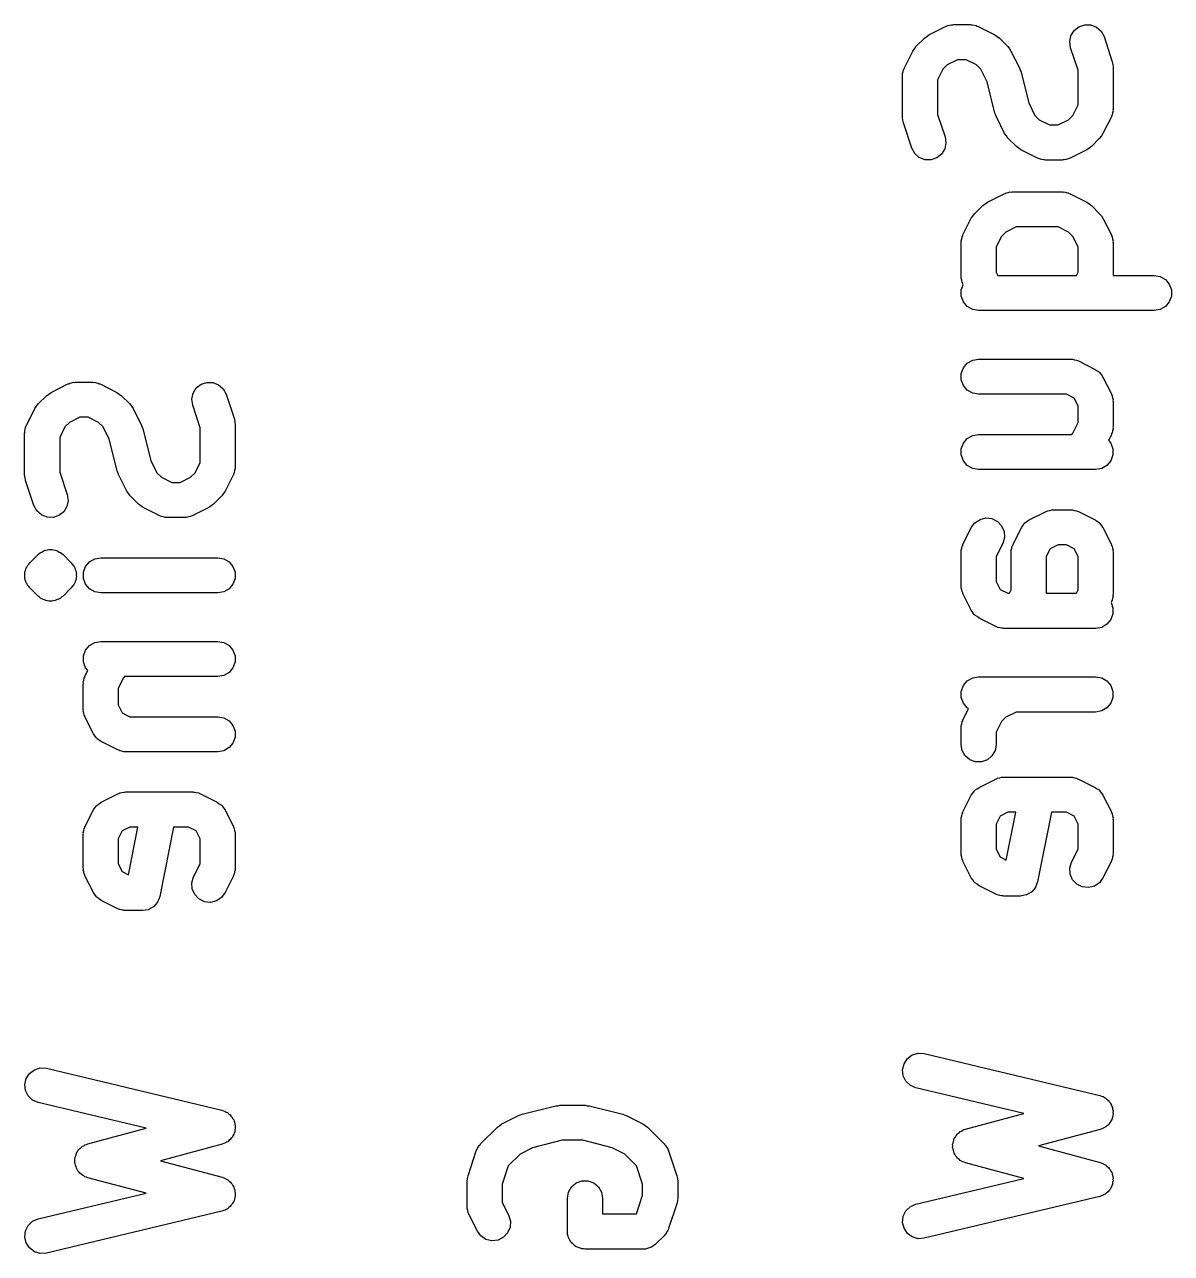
# Model space of a CAD drawing. Extents: x 91.3 to 189.8, y -113.5 to -60.4.
# Drawn here: x 146.34 to 152.87, y -105.44 to -98.44 of the extents above; entities that cross this region are included whole.
import ezdxf

# ---------------------------------------------------------------- set-up
doc = ezdxf.new("R2010")
doc.units = 0
doc.header["$MEASUREMENT"] = 0
doc.layers.add('BLACK', color=7, linetype='CONTINUOUS')

msp = doc.modelspace()

# ---------------------------------------------------------------- linework, layer by layer
at = {"layer": 'Black'}
for p, q in [((151.493, -98.4958), (151.588, -98.4482)), ((151.588, -98.4482), (151.594, -98.4465)), ((151.594, -98.4465), (151.599, -98.4436)), ((151.599, -98.4436), (151.61, -98.4416)), ((151.61, -98.4416), (151.621, -98.4383)), ((151.621, -98.4383), (151.627, -98.4386)), ((151.627, -98.4386), (151.633, -98.4376)), ((151.633, -98.4376), (151.728, -98.4376)), ((151.728, -98.4376), (151.734, -98.4386)), ((151.734, -98.4386), (151.74, -98.4383)), ((151.74, -98.4383), (151.751, -98.4416)), ((151.751, -98.4416), (151.762, -98.4436)), ((151.762, -98.4436), (151.767, -98.4465)), ((151.767, -98.4465), (151.773, -98.4482)), ((151.773, -98.4482), (151.868, -98.4958)), ((152.32, -98.4713), (152.347, -98.4497)), ((152.347, -98.4497), (152.38, -98.4387)), ((152.38, -98.4387), (152.415, -98.4396)), ((152.415, -98.4396), (152.447, -98.4524)), ((152.447, -98.4524), (152.473, -98.4755)), ((151.419, -98.5621), (151.467, -98.5145)), ((151.467, -98.5145), (151.48, -98.5053)), ((151.48, -98.5053), (151.493, -98.4958)), ((151.868, -98.4958), (151.881, -98.5053)), ((151.881, -98.5053), (151.894, -98.5145)), ((151.894, -98.5145), (151.942, -98.5621)), ((152.295, -98.5349), (152.302, -98.5009)), ((152.302, -98.5009), (152.32, -98.4713)), ((152.473, -98.4755), (152.49, -98.506)), ((152.49, -98.506), (152.537, -98.6489)), ((151.353, -98.6834), (151.401, -98.5881)), ((151.401, -98.5881), (151.41, -98.5753)), ((151.41, -98.5753), (151.419, -98.5621)), ((151.942, -98.5621), (151.951, -98.5753)), ((151.951, -98.5753), (151.96, -98.5881)), ((151.96, -98.5881), (152.008, -98.6834)), ((152.3, -98.5692), (152.295, -98.5349)), ((152.342, -98.6967), (152.3, -98.5692)), ((151.656, -98.6376), (151.597, -98.6674)), ((151.704, -98.6376), (151.656, -98.6376)), ((151.764, -98.6674), (151.704, -98.6376)), ((152.537, -98.6489), (152.54, -98.6647)), ((151.342, -98.7281), (151.343, -98.7224)), ((151.342, -98.9662), (151.342, -98.7281)), ((151.343, -98.7167), (151.346, -98.7054)), ((151.343, -98.7224), (151.343, -98.7167)), ((151.346, -98.7054), (151.348, -98.6939)), ((151.348, -98.6939), (151.351, -98.6889)), ((151.351, -98.6889), (151.353, -98.6834)), ((151.572, -98.6921), (151.542, -98.7517)), ((151.597, -98.6674), (151.572, -98.6921)), ((151.789, -98.6921), (151.764, -98.6674)), ((151.824, -98.763), (151.789, -98.6921)), ((152.008, -98.6834), (152.011, -98.6939)), ((152.011, -98.6939), (152.016, -98.7038)), ((152.016, -98.7038), (152.061, -98.8837)), ((152.342, -98.895), (152.342, -98.6967)), ((152.54, -98.6647), (152.542, -98.6805)), ((152.542, -98.6805), (152.542, -98.9186)), ((151.542, -98.7517), (151.542, -98.95)), ((151.869, -98.9428), (151.824, -98.763)), ((151.874, -98.9528), (151.869, -98.9428)), ((152.061, -98.8837), (152.096, -98.9546)), ((152.313, -98.9546), (152.342, -98.895)), ((152.538, -98.9412), (152.536, -98.9528)), ((152.542, -98.93), (152.538, -98.9412)), ((152.542, -98.9186), (152.541, -98.9243)), ((152.541, -98.9243), (152.542, -98.93)), ((151.345, -98.982), (151.342, -98.9662)), ((151.348, -98.9978), (151.345, -98.982)), ((151.395, -99.1407), (151.348, -98.9978)), ((151.542, -98.95), (151.585, -99.0774)), ((151.877, -98.9633), (151.874, -98.9528)), ((151.924, -99.0585), (151.877, -98.9633)), ((152.096, -98.9546), (152.121, -98.9792)), ((152.121, -98.9792), (152.18, -99.009)), ((152.18, -99.009), (152.228, -99.009)), ((152.228, -99.009), (152.288, -98.9792)), ((152.288, -98.9792), (152.313, -98.9546)), ((152.532, -98.9633), (152.484, -99.0585)), ((152.533, -98.9578), (152.532, -98.9633)), ((152.536, -98.9528), (152.533, -98.9578)), ((151.585, -99.0774), (151.59, -99.1118)), ((151.934, -99.0714), (151.924, -99.0585)), ((151.943, -99.0845), (151.934, -99.0714)), ((152.475, -99.0714), (152.465, -99.0845)), ((152.484, -99.0585), (152.475, -99.0714)), ((151.412, -99.1712), (151.395, -99.1407)), ((151.583, -99.1458), (151.565, -99.1754)), ((151.59, -99.1118), (151.583, -99.1458)), ((151.991, -99.1321), (151.943, -99.0845)), ((152.004, -99.1413), (151.991, -99.1321)), ((152.017, -99.1509), (152.004, -99.1413)), ((152.112, -99.1985), (152.017, -99.1509)), ((152.392, -99.1509), (152.297, -99.1985)), ((152.405, -99.1413), (152.392, -99.1509)), ((152.418, -99.1321), (152.405, -99.1413)), ((152.465, -99.0845), (152.418, -99.1321)), ((151.438, -99.1943), (151.412, -99.1712)), ((151.47, -99.207), (151.438, -99.1943)), ((151.505, -99.208), (151.47, -99.207)), ((151.538, -99.197), (151.505, -99.208)), ((151.565, -99.1754), (151.538, -99.197)), ((152.117, -99.2001), (152.112, -99.1985)), ((152.122, -99.203), (152.117, -99.2001)), ((152.134, -99.205), (152.122, -99.203)), ((152.145, -99.2084), (152.134, -99.205)), ((152.151, -99.208), (152.145, -99.2084)), ((152.157, -99.209), (152.151, -99.208)), ((152.252, -99.209), (152.157, -99.209)), ((152.258, -99.208), (152.252, -99.209)), ((152.263, -99.2084), (152.258, -99.208)), ((152.275, -99.2051), (152.263, -99.2084)), ((152.286, -99.203), (152.275, -99.2051)), ((152.291, -99.2001), (152.286, -99.203)), ((152.297, -99.1985), (152.291, -99.2001)), ((151.826, -99.4482), (151.921, -99.4006)), ((151.921, -99.4006), (151.927, -99.3989)), ((151.927, -99.3989), (151.932, -99.396)), ((151.932, -99.396), (151.944, -99.394)), ((151.944, -99.394), (151.955, -99.3907)), ((151.955, -99.3907), (151.961, -99.391)), ((151.961, -99.391), (151.966, -99.39)), ((151.966, -99.39), (152.252, -99.39)), ((152.252, -99.39), (152.258, -99.391)), ((152.258, -99.391), (152.263, -99.3907)), ((152.263, -99.3907), (152.275, -99.394)), ((152.275, -99.394), (152.286, -99.396)), ((152.286, -99.396), (152.291, -99.3989)), ((152.291, -99.3989), (152.297, -99.4006)), ((152.297, -99.4006), (152.392, -99.4482)), ((151.753, -99.5145), (151.8, -99.4669)), ((151.8, -99.4669), (151.813, -99.4577)), ((151.813, -99.4577), (151.826, -99.4482)), ((152.392, -99.4482), (152.405, -99.4577)), ((152.405, -99.4577), (152.418, -99.4669)), ((152.418, -99.4669), (152.465, -99.5145)), ((151.686, -99.6358), (151.734, -99.5405)), ((151.734, -99.5405), (151.743, -99.5277)), ((151.743, -99.5277), (151.753, -99.5145)), ((152.465, -99.5145), (152.475, -99.5276)), ((152.475, -99.5276), (152.484, -99.5405)), ((152.484, -99.5405), (152.532, -99.6358)), ((151.682, -99.6463), (151.685, -99.6413)), ((151.685, -99.6413), (151.686, -99.6358)), ((151.93, -99.6198), (151.906, -99.6445)), ((151.99, -99.59), (151.93, -99.6198)), ((152.228, -99.59), (151.99, -99.59)), ((152.288, -99.6198), (152.228, -99.59)), ((152.313, -99.6445), (152.288, -99.6198)), ((152.532, -99.6358), (152.533, -99.6413)), ((152.533, -99.6413), (152.536, -99.6463)), ((151.676, -99.669), (151.68, -99.6578)), ((151.677, -99.6748), (151.676, -99.669)), ((151.676, -99.6805), (151.677, -99.6748)), ((151.676, -99.871), (151.676, -99.6805)), ((151.68, -99.6578), (151.682, -99.6463)), ((151.906, -99.6445), (151.876, -99.7041)), ((151.876, -99.7041), (151.876, -99.8473)), ((152.342, -99.7041), (152.313, -99.6445)), ((152.342, -99.8473), (152.342, -99.7041)), ((152.536, -99.6463), (152.538, -99.6578)), ((152.538, -99.6578), (152.542, -99.669)), ((152.542, -99.669), (152.541, -99.6748)), ((152.541, -99.6748), (152.542, -99.6805)), ((152.542, -99.6805), (152.542, -99.8662)), ((151.876, -99.8473), (151.885, -99.8662)), ((152.333, -99.8662), (152.342, -99.8473)), ((151.677, -99.8766), (151.676, -99.871)), ((151.676, -99.8824), (151.677, -99.8766)), ((151.68, -99.8936), (151.676, -99.8824)), ((151.677, -99.9488), (151.688, -99.9192)), ((151.682, -99.9052), (151.68, -99.8936)), ((151.685, -99.9101), (151.682, -99.9052)), ((151.686, -99.9157), (151.685, -99.9101)), ((151.688, -99.9192), (151.686, -99.9157)), ((151.885, -99.8662), (152.333, -99.8662)), ((152.542, -99.8662), (152.776, -99.8662)), ((152.776, -99.8662), (152.81, -99.8722)), ((152.81, -99.8722), (152.84, -99.8896)), ((152.84, -99.8896), (152.862, -99.9162)), ((152.862, -99.9162), (152.874, -99.9488)), ((151.677, -99.9836), (151.677, -99.9488)), ((151.689, -100.016), (151.677, -99.9836)), ((152.874, -99.9836), (152.862, -100.016)), ((152.874, -99.9488), (152.874, -99.9836)), ((151.711, -100.043), (151.689, -100.016)), ((151.742, -100.06), (151.711, -100.043)), ((151.776, -100.066), (151.742, -100.06)), ((152.81, -100.06), (152.776, -100.066)), ((152.84, -100.043), (152.81, -100.06)), ((152.862, -100.016), (152.84, -100.043)), ((152.776, -100.066), (151.776, -100.066)), ((151.742, -100.348), (151.776, -100.342)), ((151.776, -100.342), (152.3, -100.342)), ((152.3, -100.342), (152.305, -100.343)), ((151.677, -100.425), (151.689, -100.392)), ((151.689, -100.392), (151.711, -100.366)), ((151.711, -100.366), (151.742, -100.348)), ((152.305, -100.343), (152.311, -100.343)), ((152.311, -100.343), (152.322, -100.346)), ((152.322, -100.346), (152.334, -100.348)), ((152.334, -100.348), (152.339, -100.351)), ((152.339, -100.351), (152.344, -100.353)), ((152.344, -100.353), (152.439, -100.401)), ((152.439, -100.401), (152.451, -100.409)), ((152.451, -100.409), (152.464, -100.417)), ((146.594, -100.483), (146.599, -100.48)), ((146.599, -100.48), (146.61, -100.478)), ((146.61, -100.478), (146.621, -100.474)), ((146.621, -100.474), (146.627, -100.475)), ((146.627, -100.475), (146.633, -100.474)), ((146.633, -100.474), (146.728, -100.474)), ((146.728, -100.474), (146.734, -100.475)), ((146.734, -100.475), (146.74, -100.474)), ((146.74, -100.474), (146.751, -100.478)), ((146.751, -100.478), (146.762, -100.48)), ((146.762, -100.48), (146.767, -100.483)), ((147.347, -100.486), (147.38, -100.475)), ((147.38, -100.475), (147.415, -100.476)), ((147.415, -100.476), (147.447, -100.489)), ((151.677, -100.46), (151.677, -100.425)), ((151.689, -100.492), (151.677, -100.46)), ((152.464, -100.417), (152.465, -100.42)), ((152.465, -100.42), (152.467, -100.421)), ((152.467, -100.421), (152.475, -100.433)), ((152.475, -100.433), (152.484, -100.445)), ((152.484, -100.445), (152.532, -100.541)), ((146.419, -100.598), (146.467, -100.551)), ((146.467, -100.551), (146.48, -100.542)), ((146.48, -100.542), (146.493, -100.532)), ((146.493, -100.532), (146.588, -100.484)), ((146.588, -100.484), (146.594, -100.483)), ((146.767, -100.483), (146.773, -100.484)), ((146.773, -100.484), (146.868, -100.532)), ((146.868, -100.532), (146.881, -100.542)), ((146.881, -100.542), (146.894, -100.551)), ((146.894, -100.551), (146.942, -100.598)), ((147.295, -100.571), (147.302, -100.537)), ((147.302, -100.537), (147.32, -100.507)), ((147.32, -100.507), (147.347, -100.486)), ((147.447, -100.489), (147.473, -100.512)), ((147.473, -100.512), (147.49, -100.542)), ((147.49, -100.542), (147.537, -100.685)), ((151.711, -100.519), (151.689, -100.492)), ((151.742, -100.536), (151.711, -100.519)), ((151.776, -100.542), (151.742, -100.536)), ((152.276, -100.542), (151.776, -100.542)), ((152.32, -100.565), (152.276, -100.542)), ((152.532, -100.541), (152.533, -100.546)), ((152.533, -100.546), (152.536, -100.551)), ((152.536, -100.551), (152.538, -100.563)), ((146.401, -100.624), (146.41, -100.611)), ((146.41, -100.611), (146.419, -100.598)), ((146.942, -100.598), (146.951, -100.611)), ((146.951, -100.611), (146.96, -100.624)), ((147.3, -100.605), (147.295, -100.571)), ((147.342, -100.733), (147.3, -100.605)), ((152.342, -100.609), (152.32, -100.565)), ((152.342, -100.704), (152.342, -100.609)), ((152.538, -100.563), (152.542, -100.574)), ((152.542, -100.574), (152.541, -100.58)), ((152.541, -100.58), (152.542, -100.585)), ((152.542, -100.585), (152.542, -100.728)), ((146.353, -100.72), (146.401, -100.624)), ((146.656, -100.674), (146.597, -100.704)), ((146.704, -100.674), (146.656, -100.674)), ((146.764, -100.704), (146.704, -100.674)), ((146.96, -100.624), (147.008, -100.72)), ((147.537, -100.685), (147.54, -100.701)), ((146.342, -100.764), (146.343, -100.759)), ((146.343, -100.753), (146.346, -100.742)), ((146.343, -100.759), (146.343, -100.753)), ((146.346, -100.742), (146.348, -100.73)), ((146.348, -100.73), (146.351, -100.725)), ((146.351, -100.725), (146.353, -100.72)), ((146.572, -100.728), (146.542, -100.788)), ((146.597, -100.704), (146.572, -100.728)), ((146.789, -100.728), (146.764, -100.704)), ((146.824, -100.799), (146.789, -100.728)), ((147.008, -100.72), (147.011, -100.73)), ((147.011, -100.73), (147.016, -100.74)), ((147.016, -100.74), (147.061, -100.92)), ((147.342, -100.931), (147.342, -100.733)), ((147.54, -100.701), (147.542, -100.717)), ((147.542, -100.717), (147.542, -100.955)), ((152.313, -100.764), (152.342, -100.704)), ((152.536, -100.762), (152.533, -100.767)), ((152.538, -100.751), (152.536, -100.762)), ((152.542, -100.74), (152.538, -100.751)), ((152.542, -100.728), (152.541, -100.734)), ((152.541, -100.734), (152.542, -100.74)), ((146.342, -101.002), (146.342, -100.764)), ((146.542, -100.788), (146.542, -100.986)), ((146.869, -100.979), (146.824, -100.799)), ((151.677, -100.854), (151.689, -100.821)), ((151.689, -100.821), (151.711, -100.794)), ((151.711, -100.794), (151.742, -100.777)), ((151.742, -100.777), (151.776, -100.771)), ((151.776, -100.771), (152.306, -100.771)), ((152.306, -100.771), (152.313, -100.764)), ((152.532, -100.773), (152.516, -100.805)), ((152.516, -100.805), (152.529, -100.821)), ((152.529, -100.821), (152.541, -100.854)), ((152.533, -100.767), (152.532, -100.773)), ((151.677, -100.888), (151.677, -100.854)), ((151.689, -100.921), (151.677, -100.888)), ((152.541, -100.888), (152.529, -100.921)), ((152.541, -100.854), (152.541, -100.888)), ((147.061, -100.92), (147.096, -100.991)), ((147.313, -100.991), (147.342, -100.931)), ((147.542, -100.966), (147.538, -100.977)), ((147.542, -100.955), (147.541, -100.96)), ((147.541, -100.96), (147.542, -100.966)), ((151.711, -100.948), (151.689, -100.921)), ((151.742, -100.965), (151.711, -100.948)), ((151.776, -100.971), (151.742, -100.965)), ((152.442, -100.971), (151.776, -100.971)), ((152.477, -100.965), (152.442, -100.971)), ((152.507, -100.948), (152.477, -100.965)), ((152.529, -100.921), (152.507, -100.948)), ((146.345, -101.018), (146.342, -101.002)), ((146.348, -101.034), (146.345, -101.018)), ((146.395, -101.177), (146.348, -101.034)), ((146.542, -100.986), (146.585, -101.114)), ((146.874, -100.989), (146.869, -100.979)), ((146.877, -100.999), (146.874, -100.989)), ((146.924, -101.095), (146.877, -100.999)), ((147.096, -100.991), (147.121, -101.015)), ((147.121, -101.015), (147.18, -101.045)), ((147.228, -101.045), (147.288, -101.015)), ((147.288, -101.015), (147.313, -100.991)), ((147.532, -100.999), (147.484, -101.095)), ((147.533, -100.994), (147.532, -100.999)), ((147.536, -100.989), (147.533, -100.994)), ((147.538, -100.977), (147.536, -100.989)), ((146.934, -101.108), (146.924, -101.095)), ((146.943, -101.121), (146.934, -101.108)), ((147.18, -101.045), (147.228, -101.045)), ((147.475, -101.108), (147.465, -101.121)), ((147.484, -101.095), (147.475, -101.108)), ((146.412, -101.207), (146.395, -101.177)), ((146.583, -101.182), (146.565, -101.212)), ((146.59, -101.148), (146.583, -101.182)), ((146.585, -101.114), (146.59, -101.148)), ((146.991, -101.168), (146.943, -101.121)), ((147.004, -101.178), (146.991, -101.168)), ((147.017, -101.187), (147.004, -101.178)), ((147.405, -101.178), (147.392, -101.187)), ((147.418, -101.168), (147.405, -101.178)), ((147.465, -101.121), (147.418, -101.168)), ((146.438, -101.23), (146.412, -101.207)), ((146.47, -101.243), (146.438, -101.23)), ((146.505, -101.244), (146.47, -101.243)), ((146.538, -101.233), (146.505, -101.244)), ((146.565, -101.212), (146.538, -101.233)), ((147.112, -101.235), (147.017, -101.187)), ((147.117, -101.236), (147.112, -101.235)), ((147.122, -101.239), (147.117, -101.236)), ((147.134, -101.241), (147.122, -101.239)), ((147.145, -101.245), (147.134, -101.241)), ((147.151, -101.244), (147.145, -101.245)), ((147.157, -101.245), (147.151, -101.244)), ((147.252, -101.245), (147.157, -101.245)), ((147.258, -101.244), (147.252, -101.245)), ((147.263, -101.245), (147.258, -101.244)), ((147.275, -101.241), (147.263, -101.245)), ((147.286, -101.239), (147.275, -101.241)), ((147.291, -101.236), (147.286, -101.239)), ((147.297, -101.235), (147.291, -101.236)), ((147.392, -101.187), (147.297, -101.235)), ((151.784, -101.255), (151.817, -101.247)), ((151.817, -101.247), (151.852, -101.251)), ((151.852, -101.251), (151.883, -101.267)), ((152.064, -101.258), (152.16, -101.21)), ((152.16, -101.21), (152.165, -101.208)), ((152.165, -101.208), (152.17, -101.206)), ((152.17, -101.206), (152.182, -101.204)), ((152.182, -101.204), (152.193, -101.2)), ((152.193, -101.2), (152.199, -101.201)), ((152.199, -101.201), (152.204, -101.2)), ((152.204, -101.2), (152.3, -101.2)), ((152.3, -101.2), (152.305, -101.201)), ((152.305, -101.201), (152.311, -101.2)), ((152.311, -101.2), (152.322, -101.204)), ((152.322, -101.204), (152.334, -101.206)), ((152.334, -101.206), (152.339, -101.208)), ((152.339, -101.208), (152.344, -101.21)), ((152.344, -101.21), (152.439, -101.258)), ((151.686, -101.398), (151.734, -101.302)), ((151.734, -101.302), (151.755, -101.275)), ((151.755, -101.275), (151.784, -101.255)), ((151.883, -101.267), (151.907, -101.292)), ((151.907, -101.292), (151.921, -101.324)), ((151.972, -101.398), (152.02, -101.302)), ((152.02, -101.302), (152.028, -101.291)), ((152.028, -101.291), (152.036, -101.278)), ((152.036, -101.278), (152.039, -101.277)), ((152.039, -101.277), (152.04, -101.275)), ((152.04, -101.275), (152.053, -101.266)), ((152.053, -101.266), (152.064, -101.258)), ((152.439, -101.258), (152.451, -101.266)), ((152.451, -101.266), (152.464, -101.275)), ((152.464, -101.275), (152.465, -101.277)), ((152.465, -101.277), (152.467, -101.278)), ((152.467, -101.278), (152.475, -101.291)), ((152.475, -101.291), (152.484, -101.302)), ((152.484, -101.302), (152.532, -101.398)), ((151.913, -101.392), (151.876, -101.466)), ((151.923, -101.359), (151.913, -101.392)), ((151.921, -101.324), (151.923, -101.359)), ((146.372, -101.503), (146.419, -101.455)), ((146.419, -101.455), (146.426, -101.45)), ((146.426, -101.45), (146.433, -101.444)), ((146.433, -101.444), (146.441, -101.441)), ((146.441, -101.441), (146.448, -101.436)), ((146.448, -101.436), (146.456, -101.433)), ((146.456, -101.433), (146.464, -101.43)), ((146.464, -101.43), (146.473, -101.429)), ((146.473, -101.429), (146.481, -101.427)), ((146.481, -101.427), (146.49, -101.427)), ((146.49, -101.427), (146.499, -101.427)), ((146.499, -101.427), (146.507, -101.429)), ((146.507, -101.429), (146.516, -101.43)), ((146.516, -101.43), (146.524, -101.433)), ((146.524, -101.433), (146.532, -101.436)), ((146.532, -101.436), (146.539, -101.441)), ((146.539, -101.441), (146.547, -101.444)), ((146.547, -101.444), (146.554, -101.45)), ((146.554, -101.45), (146.561, -101.455)), ((146.561, -101.455), (146.608, -101.503)), ((151.676, -101.431), (151.68, -101.42)), ((151.677, -101.437), (151.676, -101.431)), ((151.676, -101.442), (151.677, -101.437)), ((151.676, -101.633), (151.676, -101.442)), ((151.68, -101.42), (151.682, -101.408)), ((151.682, -101.408), (151.685, -101.403)), ((151.685, -101.403), (151.686, -101.398)), ((151.961, -101.442), (151.962, -101.437)), ((151.961, -101.657), (151.961, -101.442)), ((151.962, -101.431), (151.965, -101.42)), ((151.962, -101.437), (151.962, -101.431)), ((151.965, -101.42), (151.967, -101.408)), ((151.967, -101.408), (151.97, -101.403)), ((151.97, -101.403), (151.972, -101.398)), ((152.184, -101.422), (152.161, -101.466)), ((152.228, -101.4), (152.184, -101.422)), ((152.276, -101.4), (152.228, -101.4)), ((152.32, -101.422), (152.276, -101.4)), ((152.342, -101.466), (152.32, -101.422)), ((152.532, -101.398), (152.533, -101.403)), ((152.533, -101.403), (152.536, -101.408)), ((152.536, -101.408), (152.538, -101.42)), ((152.538, -101.42), (152.542, -101.431)), ((152.542, -101.431), (152.541, -101.437)), ((152.541, -101.437), (152.542, -101.442)), ((152.542, -101.442), (152.542, -101.68)), ((146.349, -101.54), (146.352, -101.532)), ((146.352, -101.532), (146.354, -101.528)), ((146.354, -101.528), (146.356, -101.524)), ((146.356, -101.524), (146.359, -101.52)), ((146.359, -101.52), (146.36, -101.516)), ((146.36, -101.516), (146.367, -101.51)), ((146.367, -101.51), (146.372, -101.503)), ((146.608, -101.503), (146.613, -101.51)), ((146.613, -101.51), (146.62, -101.516)), ((146.62, -101.516), (146.621, -101.52)), ((146.621, -101.52), (146.624, -101.524)), ((146.624, -101.524), (146.626, -101.528)), ((146.626, -101.528), (146.628, -101.532)), ((146.628, -101.532), (146.631, -101.54)), ((146.677, -101.556), (146.689, -101.524)), ((146.689, -101.524), (146.711, -101.497)), ((146.711, -101.497), (146.742, -101.48)), ((146.742, -101.48), (146.776, -101.474)), ((146.776, -101.474), (147.442, -101.474)), ((147.442, -101.474), (147.477, -101.48)), ((147.477, -101.48), (147.507, -101.497)), ((147.507, -101.497), (147.529, -101.524)), ((147.529, -101.524), (147.541, -101.556)), ((151.876, -101.466), (151.876, -101.609)), ((152.161, -101.466), (152.161, -101.676)), ((152.342, -101.657), (152.342, -101.466)), ((146.343, -101.565), (146.344, -101.561)), ((146.344, -101.574), (146.343, -101.565)), ((146.343, -101.583), (146.344, -101.574)), ((146.344, -101.587), (146.343, -101.583)), ((146.344, -101.556), (146.345, -101.552)), ((146.344, -101.561), (146.344, -101.556)), ((146.344, -101.591), (146.344, -101.587)), ((146.345, -101.595), (146.344, -101.591)), ((146.345, -101.552), (146.346, -101.548)), ((146.346, -101.6), (146.345, -101.595)), ((146.346, -101.548), (146.349, -101.54)), ((146.349, -101.608), (146.346, -101.6)), ((146.631, -101.54), (146.634, -101.548)), ((146.634, -101.6), (146.631, -101.608)), ((146.634, -101.548), (146.635, -101.552)), ((146.635, -101.595), (146.634, -101.6)), ((146.635, -101.552), (146.636, -101.556)), ((146.636, -101.591), (146.635, -101.595)), ((146.636, -101.556), (146.636, -101.561)), ((146.636, -101.561), (146.637, -101.565)), ((146.637, -101.565), (146.636, -101.574)), ((146.636, -101.574), (146.637, -101.583)), ((146.637, -101.583), (146.636, -101.587)), ((146.636, -101.587), (146.636, -101.591)), ((146.677, -101.591), (146.677, -101.556)), ((146.689, -101.624), (146.677, -101.591)), ((147.541, -101.591), (147.529, -101.624)), ((147.541, -101.556), (147.541, -101.591)), ((146.352, -101.616), (146.349, -101.608)), ((146.354, -101.62), (146.352, -101.616)), ((146.356, -101.624), (146.354, -101.62)), ((146.359, -101.627), (146.356, -101.624)), ((146.36, -101.631), (146.359, -101.627)), ((146.367, -101.637), (146.36, -101.631)), ((146.372, -101.645), (146.367, -101.637)), ((146.419, -101.692), (146.372, -101.645)), ((146.608, -101.645), (146.561, -101.692)), ((146.613, -101.637), (146.608, -101.645)), ((146.62, -101.631), (146.613, -101.637)), ((146.621, -101.627), (146.62, -101.631)), ((146.624, -101.624), (146.621, -101.627)), ((146.626, -101.62), (146.624, -101.624)), ((146.628, -101.616), (146.626, -101.62)), ((146.631, -101.608), (146.628, -101.616)), ((146.711, -101.65), (146.689, -101.624)), ((146.742, -101.668), (146.711, -101.65)), ((146.776, -101.674), (146.742, -101.668)), ((147.477, -101.668), (147.442, -101.674)), ((147.507, -101.65), (147.477, -101.668)), ((147.529, -101.624), (147.507, -101.65)), ((151.677, -101.639), (151.676, -101.633)), ((151.676, -101.644), (151.677, -101.639)), ((151.68, -101.656), (151.676, -101.644)), ((151.682, -101.667), (151.68, -101.656)), ((151.685, -101.672), (151.682, -101.667)), ((151.686, -101.678), (151.685, -101.672)), ((151.876, -101.609), (151.898, -101.654)), ((151.898, -101.654), (151.942, -101.676)), ((151.952, -101.676), (151.961, -101.657)), ((152.333, -101.676), (152.342, -101.657)), ((146.426, -101.697), (146.419, -101.692)), ((146.433, -101.703), (146.426, -101.697)), ((146.441, -101.707), (146.433, -101.703)), ((146.448, -101.712), (146.441, -101.707)), ((146.456, -101.714), (146.448, -101.712)), ((146.464, -101.718), (146.456, -101.714)), ((146.473, -101.719), (146.464, -101.718)), ((146.481, -101.721), (146.473, -101.719)), ((146.49, -101.72), (146.481, -101.721)), ((146.499, -101.721), (146.49, -101.72)), ((146.507, -101.719), (146.499, -101.721)), ((146.516, -101.718), (146.507, -101.719)), ((146.524, -101.714), (146.516, -101.718)), ((146.532, -101.712), (146.524, -101.714)), ((146.539, -101.707), (146.532, -101.712)), ((146.547, -101.703), (146.539, -101.707)), ((146.554, -101.697), (146.547, -101.703)), ((146.561, -101.692), (146.554, -101.697)), ((147.442, -101.674), (146.776, -101.674)), ((151.734, -101.773), (151.686, -101.678)), ((151.942, -101.676), (151.952, -101.676)), ((152.161, -101.676), (152.333, -101.676)), ((152.532, -101.725), (152.53, -101.729)), ((152.53, -101.729), (152.541, -101.758)), ((152.533, -101.72), (152.532, -101.725)), ((152.536, -101.715), (152.533, -101.72)), ((152.538, -101.703), (152.536, -101.715)), ((152.542, -101.692), (152.538, -101.703)), ((152.542, -101.68), (152.541, -101.686)), ((152.541, -101.686), (152.542, -101.692)), ((151.743, -101.785), (151.734, -101.773)), ((151.751, -101.797), (151.743, -101.785)), ((151.753, -101.798), (151.751, -101.797)), ((151.755, -101.801), (151.753, -101.798)), ((151.767, -101.809), (151.755, -101.801)), ((151.779, -101.818), (151.767, -101.809)), ((152.541, -101.793), (152.529, -101.826)), ((152.541, -101.758), (152.541, -101.793)), ((151.874, -101.865), (151.779, -101.818)), ((151.879, -101.867), (151.874, -101.865)), ((151.884, -101.87), (151.879, -101.867)), ((151.896, -101.872), (151.884, -101.87)), ((151.907, -101.875), (151.896, -101.872)), ((151.913, -101.875), (151.907, -101.875)), ((151.919, -101.876), (151.913, -101.875)), ((152.442, -101.876), (151.919, -101.876)), ((152.477, -101.87), (152.442, -101.876)), ((152.507, -101.852), (152.477, -101.87)), ((152.529, -101.826), (152.507, -101.852)), ((146.742, -101.956), (146.776, -101.95)), ((146.776, -101.95), (147.442, -101.95)), ((147.442, -101.95), (147.477, -101.956)), ((146.677, -102.033), (146.689, -102)), ((146.689, -102), (146.711, -101.973)), ((146.711, -101.973), (146.742, -101.956)), ((147.477, -101.956), (147.507, -101.973)), ((147.507, -101.973), (147.529, -102)), ((147.529, -102), (147.541, -102.033)), ((146.677, -102.067), (146.677, -102.033)), ((146.689, -102.1), (146.677, -102.067)), ((147.541, -102.067), (147.529, -102.1)), ((147.541, -102.033), (147.541, -102.067)), ((146.68, -102.17), (146.682, -102.159)), ((146.682, -102.159), (146.685, -102.154)), ((146.685, -102.154), (146.686, -102.148)), ((146.686, -102.148), (146.702, -102.116)), ((146.702, -102.116), (146.689, -102.1)), ((146.906, -102.157), (146.876, -102.216)), ((146.912, -102.15), (146.906, -102.157)), ((147.442, -102.15), (146.912, -102.15)), ((147.477, -102.144), (147.442, -102.15)), ((147.507, -102.127), (147.477, -102.144)), ((147.529, -102.1), (147.507, -102.127)), ((151.711, -102.175), (151.742, -102.158)), ((151.742, -102.158), (151.776, -102.152)), ((151.776, -102.152), (152.442, -102.152)), ((152.442, -102.152), (152.477, -102.158)), ((152.477, -102.158), (152.507, -102.175)), ((146.676, -102.181), (146.68, -102.17)), ((146.677, -102.187), (146.676, -102.181)), ((146.676, -102.193), (146.677, -102.187)), ((146.676, -102.336), (146.676, -102.193)), ((146.876, -102.216), (146.876, -102.312)), ((151.677, -102.235), (151.689, -102.202)), ((151.689, -102.202), (151.711, -102.175)), ((152.507, -102.175), (152.529, -102.202)), ((152.529, -102.202), (152.541, -102.235)), ((151.677, -102.269), (151.677, -102.235)), ((151.689, -102.302), (151.677, -102.269)), ((152.541, -102.269), (152.529, -102.302)), ((152.541, -102.235), (152.541, -102.269)), ((146.677, -102.341), (146.676, -102.336)), ((146.676, -102.347), (146.677, -102.341)), ((146.68, -102.358), (146.676, -102.347)), ((146.682, -102.37), (146.68, -102.358)), ((146.685, -102.375), (146.682, -102.37)), ((146.876, -102.312), (146.898, -102.356)), ((146.898, -102.356), (146.942, -102.379)), ((151.686, -102.398), (151.719, -102.333)), ((151.711, -102.329), (151.689, -102.302)), ((151.719, -102.333), (151.711, -102.329)), ((151.99, -102.352), (151.93, -102.382)), ((152.442, -102.352), (151.99, -102.352)), ((152.477, -102.346), (152.442, -102.352)), ((152.507, -102.329), (152.477, -102.346)), ((152.529, -102.302), (152.507, -102.329)), ((146.686, -102.38), (146.685, -102.375)), ((146.734, -102.476), (146.686, -102.38)), ((146.942, -102.379), (147.442, -102.379)), ((147.442, -102.379), (147.477, -102.385)), ((147.477, -102.385), (147.507, -102.402)), ((147.507, -102.402), (147.529, -102.429)), ((147.529, -102.429), (147.541, -102.461)), ((151.676, -102.431), (151.68, -102.42)), ((151.677, -102.437), (151.676, -102.431)), ((151.676, -102.442), (151.677, -102.437)), ((151.68, -102.42), (151.682, -102.408)), ((151.682, -102.408), (151.685, -102.403)), ((151.685, -102.403), (151.686, -102.398)), ((151.906, -102.406), (151.876, -102.466)), ((151.93, -102.382), (151.906, -102.406)), ((146.743, -102.487), (146.734, -102.476)), ((146.751, -102.5), (146.743, -102.487)), ((146.753, -102.501), (146.751, -102.5)), ((146.755, -102.504), (146.753, -102.501)), ((146.767, -102.512), (146.755, -102.504)), ((147.541, -102.496), (147.529, -102.529)), ((147.541, -102.461), (147.541, -102.496)), ((151.676, -102.538), (151.676, -102.442)), ((151.876, -102.466), (151.876, -102.538)), ((146.779, -102.52), (146.767, -102.512)), ((146.874, -102.568), (146.779, -102.52)), ((146.879, -102.57), (146.874, -102.568)), ((146.884, -102.573), (146.879, -102.57)), ((146.896, -102.575), (146.884, -102.573)), ((146.907, -102.578), (146.896, -102.575)), ((146.913, -102.578), (146.907, -102.578)), ((146.919, -102.579), (146.913, -102.578)), ((147.442, -102.579), (146.919, -102.579)), ((147.477, -102.573), (147.442, -102.579)), ((147.507, -102.555), (147.477, -102.573)), ((147.529, -102.529), (147.507, -102.555)), ((151.682, -102.572), (151.676, -102.538)), ((151.699, -102.602), (151.682, -102.572)), ((151.87, -102.572), (151.852, -102.602)), ((151.876, -102.538), (151.87, -102.572)), ((151.726, -102.624), (151.699, -102.602)), ((151.758, -102.636), (151.726, -102.624)), ((151.793, -102.636), (151.758, -102.636)), ((151.826, -102.624), (151.793, -102.636)), ((151.852, -102.602), (151.826, -102.624)), ((151.755, -102.798), (151.767, -102.79)), ((151.767, -102.79), (151.779, -102.782)), ((151.779, -102.782), (151.874, -102.734)), ((151.874, -102.734), (151.879, -102.732)), ((151.879, -102.732), (151.884, -102.729)), ((151.884, -102.729), (151.896, -102.727)), ((151.896, -102.727), (151.907, -102.724)), ((151.907, -102.724), (151.913, -102.724)), ((151.913, -102.724), (151.919, -102.723)), ((151.919, -102.723), (152.3, -102.723)), ((152.3, -102.723), (152.305, -102.724)), ((152.305, -102.724), (152.311, -102.724)), ((152.311, -102.724), (152.322, -102.727)), ((152.322, -102.727), (152.334, -102.729)), ((152.334, -102.729), (152.339, -102.732)), ((152.339, -102.732), (152.344, -102.734)), ((152.344, -102.734), (152.439, -102.782)), ((152.439, -102.782), (152.451, -102.79)), ((152.451, -102.79), (152.464, -102.798)), ((146.779, -102.865), (146.874, -102.818)), ((146.874, -102.818), (146.879, -102.816)), ((146.879, -102.816), (146.884, -102.813)), ((146.884, -102.813), (146.896, -102.811)), ((146.896, -102.811), (146.907, -102.808)), ((146.907, -102.808), (146.913, -102.808)), ((146.913, -102.808), (146.919, -102.807)), ((146.919, -102.807), (147.3, -102.807)), ((147.3, -102.807), (147.305, -102.808)), ((147.305, -102.808), (147.311, -102.808)), ((147.311, -102.808), (147.322, -102.811)), ((147.322, -102.811), (147.334, -102.813)), ((147.334, -102.813), (147.339, -102.816)), ((147.339, -102.816), (147.344, -102.818)), ((147.344, -102.818), (147.439, -102.865)), ((151.686, -102.921), (151.734, -102.826)), ((151.734, -102.826), (151.743, -102.814)), ((151.743, -102.814), (151.751, -102.802)), ((151.751, -102.802), (151.753, -102.801)), ((151.753, -102.801), (151.755, -102.798)), ((152.464, -102.798), (152.465, -102.801)), ((152.465, -102.801), (152.467, -102.802)), ((152.467, -102.802), (152.475, -102.814)), ((152.475, -102.814), (152.484, -102.826)), ((152.484, -102.826), (152.532, -102.921)), ((146.686, -103.005), (146.734, -102.91)), ((146.734, -102.91), (146.743, -102.898)), ((146.743, -102.898), (146.751, -102.886)), ((146.751, -102.886), (146.753, -102.884)), ((146.753, -102.884), (146.755, -102.882)), ((146.755, -102.882), (146.767, -102.874)), ((146.767, -102.874), (146.779, -102.865)), ((147.439, -102.865), (147.451, -102.874)), ((147.451, -102.874), (147.464, -102.882)), ((147.464, -102.882), (147.465, -102.884)), ((147.465, -102.884), (147.467, -102.886)), ((147.467, -102.886), (147.475, -102.898)), ((147.475, -102.898), (147.484, -102.91)), ((147.484, -102.91), (147.532, -103.005)), ((151.682, -102.932), (151.685, -102.927)), ((151.685, -102.927), (151.686, -102.921)), ((151.942, -102.923), (151.898, -102.945)), ((151.933, -103.195), (151.987, -102.923)), ((151.987, -102.923), (151.942, -102.923)), ((152.191, -102.923), (152.112, -103.319)), ((152.276, -102.923), (152.191, -102.923)), ((152.32, -102.945), (152.276, -102.923)), ((152.532, -102.921), (152.533, -102.927)), ((152.533, -102.927), (152.536, -102.932)), ((151.676, -102.955), (151.68, -102.944)), ((151.677, -102.961), (151.676, -102.955)), ((151.676, -102.966), (151.677, -102.961)), ((151.676, -103.157), (151.676, -102.966)), ((151.68, -102.944), (151.682, -102.932)), ((151.898, -102.945), (151.876, -102.99)), ((151.876, -102.99), (151.876, -103.133)), ((152.342, -102.99), (152.32, -102.945)), ((152.342, -103.133), (152.342, -102.99)), ((152.536, -102.932), (152.538, -102.944)), ((152.538, -102.944), (152.542, -102.955)), ((152.542, -102.955), (152.541, -102.961)), ((152.541, -102.961), (152.542, -102.966)), ((152.542, -102.966), (152.542, -103.157)), ((146.676, -103.039), (146.68, -103.027)), ((146.677, -103.044), (146.676, -103.039)), ((146.676, -103.05), (146.677, -103.044)), ((146.676, -103.24), (146.676, -103.05)), ((146.68, -103.027), (146.682, -103.016)), ((146.682, -103.016), (146.685, -103.011)), ((146.685, -103.011), (146.686, -103.005)), ((146.898, -103.029), (146.876, -103.074)), ((146.942, -103.007), (146.898, -103.029)), ((146.933, -103.279), (146.987, -103.007)), ((146.987, -103.007), (146.942, -103.007)), ((147.191, -103.007), (147.112, -103.403)), ((147.276, -103.007), (147.191, -103.007)), ((147.32, -103.029), (147.276, -103.007)), ((147.342, -103.074), (147.32, -103.029)), ((147.532, -103.005), (147.533, -103.011)), ((147.533, -103.011), (147.536, -103.016)), ((147.536, -103.016), (147.538, -103.027)), ((147.538, -103.027), (147.542, -103.039)), ((147.542, -103.039), (147.541, -103.044)), ((147.541, -103.044), (147.542, -103.05)), ((147.542, -103.05), (147.542, -103.24)), ((146.876, -103.074), (146.876, -103.217)), ((147.342, -103.217), (147.342, -103.074)), ((151.876, -103.133), (151.898, -103.177)), ((152.305, -103.207), (152.342, -103.133)), ((151.677, -103.162), (151.676, -103.157)), ((151.676, -103.168), (151.677, -103.162)), ((151.68, -103.179), (151.676, -103.168)), ((151.682, -103.191), (151.68, -103.179)), ((151.685, -103.196), (151.682, -103.191)), ((151.686, -103.201), (151.685, -103.196)), ((151.734, -103.297), (151.686, -103.201)), ((151.898, -103.177), (151.933, -103.195)), ((152.295, -103.24), (152.305, -103.207)), ((152.532, -103.201), (152.484, -103.297)), ((152.533, -103.196), (152.532, -103.201)), ((152.536, -103.191), (152.533, -103.196)), ((152.538, -103.179), (152.536, -103.191)), ((152.542, -103.168), (152.538, -103.179)), ((152.542, -103.157), (152.541, -103.162)), ((152.541, -103.162), (152.542, -103.168)), ((146.677, -103.246), (146.676, -103.24)), ((146.676, -103.252), (146.677, -103.246)), ((146.68, -103.263), (146.676, -103.252)), ((146.682, -103.275), (146.68, -103.263)), ((146.685, -103.28), (146.682, -103.275)), ((146.686, -103.285), (146.685, -103.28)), ((146.876, -103.217), (146.898, -103.261)), ((146.898, -103.261), (146.933, -103.279)), ((147.305, -103.291), (147.342, -103.217)), ((147.533, -103.28), (147.532, -103.285)), ((147.536, -103.275), (147.533, -103.28)), ((147.538, -103.263), (147.536, -103.275)), ((147.542, -103.252), (147.538, -103.263)), ((147.542, -103.24), (147.541, -103.246)), ((147.541, -103.246), (147.542, -103.252)), ((152.297, -103.275), (152.295, -103.24)), ((152.311, -103.307), (152.297, -103.275)), ((146.734, -103.38), (146.686, -103.285)), ((147.295, -103.324), (147.305, -103.291)), ((147.297, -103.359), (147.295, -103.324)), ((147.532, -103.285), (147.484, -103.38)), ((151.743, -103.308), (151.734, -103.297)), ((151.751, -103.321), (151.743, -103.308)), ((151.753, -103.322), (151.751, -103.321)), ((151.755, -103.325), (151.753, -103.322)), ((151.767, -103.333), (151.755, -103.325)), ((151.779, -103.341), (151.767, -103.333)), ((151.874, -103.389), (151.779, -103.341)), ((152.099, -103.351), (152.089, -103.364)), ((152.1, -103.35), (152.099, -103.351)), ((152.106, -103.334), (152.1, -103.35)), ((152.1, -103.35), (152.1, -103.35)), ((152.112, -103.319), (152.106, -103.334)), ((152.335, -103.332), (152.311, -103.307)), ((152.366, -103.348), (152.335, -103.332)), ((152.401, -103.352), (152.366, -103.348)), ((152.435, -103.344), (152.401, -103.352)), ((152.464, -103.325), (152.435, -103.344)), ((152.484, -103.297), (152.464, -103.325)), ((146.743, -103.392), (146.734, -103.38)), ((146.751, -103.404), (146.743, -103.392)), ((146.753, -103.406), (146.751, -103.404)), ((146.755, -103.408), (146.753, -103.406)), ((146.767, -103.416), (146.755, -103.408)), ((146.779, -103.425), (146.767, -103.416)), ((147.106, -103.418), (147.1, -103.433)), ((147.112, -103.403), (147.106, -103.418)), ((147.311, -103.391), (147.297, -103.359)), ((147.335, -103.416), (147.311, -103.391)), ((147.366, -103.432), (147.335, -103.416)), ((147.464, -103.408), (147.435, -103.427)), ((147.484, -103.38), (147.464, -103.408)), ((151.879, -103.391), (151.874, -103.389)), ((151.884, -103.393), (151.879, -103.391)), ((151.896, -103.396), (151.884, -103.393)), ((151.907, -103.399), (151.896, -103.396)), ((151.913, -103.399), (151.907, -103.399)), ((151.919, -103.4), (151.913, -103.399)), ((152.014, -103.4), (151.919, -103.4)), ((152.03, -103.397), (152.014, -103.4)), ((152.046, -103.394), (152.03, -103.397)), ((152.047, -103.394), (152.046, -103.394)), ((152.048, -103.393), (152.047, -103.394)), ((152.062, -103.385), (152.048, -103.393)), ((152.076, -103.378), (152.062, -103.385)), ((152.077, -103.377), (152.076, -103.378)), ((152.078, -103.376), (152.077, -103.377)), ((152.089, -103.364), (152.078, -103.376)), ((146.874, -103.473), (146.779, -103.425)), ((146.879, -103.474), (146.874, -103.473)), ((146.884, -103.477), (146.879, -103.474)), ((146.896, -103.479), (146.884, -103.477)), ((146.907, -103.483), (146.896, -103.479)), ((146.913, -103.482), (146.907, -103.483)), ((146.919, -103.483), (146.913, -103.482)), ((147.014, -103.483), (146.919, -103.483)), ((147.03, -103.481), (147.014, -103.483)), ((147.046, -103.478), (147.03, -103.481)), ((147.047, -103.478), (147.046, -103.478)), ((147.048, -103.477), (147.047, -103.478)), ((147.062, -103.469), (147.048, -103.477)), ((147.076, -103.461), (147.062, -103.469)), ((147.077, -103.461), (147.076, -103.461)), ((147.078, -103.46), (147.077, -103.461)), ((147.089, -103.447), (147.078, -103.46)), ((147.099, -103.435), (147.089, -103.447)), ((147.1, -103.434), (147.099, -103.435)), ((147.1, -103.433), (147.1, -103.434)), ((147.401, -103.436), (147.366, -103.432)), ((147.435, -103.427), (147.401, -103.436)), ((151.351, -104.355), (151.37, -104.326)), ((151.37, -104.326), (151.398, -104.305)), ((151.398, -104.305), (151.431, -104.295)), ((151.431, -104.295), (151.466, -104.297)), ((151.466, -104.297), (152.466, -104.536)), ((146.37, -104.41), (146.398, -104.389)), ((146.398, -104.389), (146.431, -104.379)), ((146.431, -104.379), (146.466, -104.381)), ((146.466, -104.381), (147.466, -104.619)), ((151.343, -104.389), (151.351, -104.355)), ((151.347, -104.423), (151.343, -104.389)), ((146.343, -104.473), (146.351, -104.439)), ((146.351, -104.439), (146.37, -104.41)), ((151.362, -104.454), (151.347, -104.423)), ((151.387, -104.478), (151.362, -104.454)), ((146.347, -104.507), (146.343, -104.473)), ((146.362, -104.538), (146.347, -104.507)), ((146.387, -104.562), (146.362, -104.538)), ((151.419, -104.492), (151.387, -104.478)), ((152.034, -104.638), (151.419, -104.492)), ((152.466, -104.536), (152.475, -104.54)), ((152.475, -104.54), (152.485, -104.542)), ((146.419, -104.576), (146.387, -104.562)), ((147.034, -104.722), (146.419, -104.576)), ((149.176, -104.642), (149.367, -104.594)), ((149.367, -104.594), (149.379, -104.594)), ((149.379, -104.594), (149.391, -104.591)), ((149.391, -104.591), (149.534, -104.591)), ((149.534, -104.591), (149.546, -104.594)), ((149.546, -104.594), (149.558, -104.594)), ((149.558, -104.594), (149.749, -104.642)), ((152.485, -104.542), (152.491, -104.546)), ((152.491, -104.546), (152.497, -104.549)), ((152.497, -104.549), (152.505, -104.556)), ((152.505, -104.556), (152.513, -104.562)), ((152.513, -104.562), (152.517, -104.568)), ((152.517, -104.568), (152.523, -104.573)), ((152.523, -104.573), (152.527, -104.582)), ((152.527, -104.582), (152.533, -104.591)), ((152.533, -104.591), (152.535, -104.598)), ((152.535, -104.598), (152.538, -104.604)), ((152.538, -104.604), (152.539, -104.614)), ((147.466, -104.619), (147.475, -104.623)), ((147.475, -104.623), (147.485, -104.626)), ((147.485, -104.626), (147.491, -104.63)), ((147.491, -104.63), (147.497, -104.633)), ((147.497, -104.633), (147.505, -104.64)), ((147.505, -104.64), (147.513, -104.646)), ((147.513, -104.646), (147.517, -104.652)), ((147.517, -104.652), (147.523, -104.657)), ((147.523, -104.657), (147.527, -104.666)), ((147.527, -104.666), (147.533, -104.675)), ((147.533, -104.675), (147.535, -104.682)), ((149.061, -104.697), (149.156, -104.65)), ((149.156, -104.65), (149.166, -104.646)), ((149.166, -104.646), (149.176, -104.642)), ((149.749, -104.642), (149.759, -104.646)), ((149.759, -104.646), (149.769, -104.65)), ((149.769, -104.65), (149.864, -104.697)), ((151.702, -104.727), (152.034, -104.638)), ((152.529, -104.681), (152.524, -104.69)), ((152.534, -104.673), (152.529, -104.681)), ((152.536, -104.665), (152.534, -104.673)), ((152.539, -104.659), (152.536, -104.665)), ((152.539, -104.614), (152.542, -104.624)), ((152.54, -104.649), (152.539, -104.659)), ((152.542, -104.639), (152.54, -104.649)), ((152.542, -104.624), (152.541, -104.632)), ((152.541, -104.632), (152.542, -104.639)), ((146.702, -104.811), (147.034, -104.722)), ((147.536, -104.749), (147.534, -104.756)), ((147.535, -104.682), (147.538, -104.688)), ((147.539, -104.743), (147.536, -104.749)), ((147.538, -104.688), (147.539, -104.698)), ((147.539, -104.698), (147.542, -104.708)), ((147.54, -104.733), (147.539, -104.743)), ((147.542, -104.723), (147.54, -104.733)), ((147.542, -104.708), (147.541, -104.715)), ((147.541, -104.715), (147.542, -104.723)), ((148.939, -104.811), (149.035, -104.716)), ((149.035, -104.716), (149.048, -104.707)), ((149.048, -104.707), (149.061, -104.697)), ((149.864, -104.697), (149.877, -104.707)), ((149.877, -104.707), (149.89, -104.716)), ((149.89, -104.716), (149.985, -104.811)), ((151.657, -104.753), (151.665, -104.748)), ((151.665, -104.748), (151.671, -104.741)), ((151.671, -104.741), (151.679, -104.738)), ((151.679, -104.738), (151.686, -104.733)), ((151.686, -104.733), (151.694, -104.73)), ((151.694, -104.73), (151.702, -104.727)), ((152.468, -104.729), (152.116, -104.823)), ((152.477, -104.725), (152.468, -104.729)), ((152.487, -104.722), (152.477, -104.725)), ((152.493, -104.718), (152.487, -104.722)), ((152.5, -104.715), (152.493, -104.718)), ((152.507, -104.708), (152.5, -104.715)), ((152.515, -104.702), (152.507, -104.708)), ((152.519, -104.695), (152.515, -104.702)), ((152.524, -104.69), (152.519, -104.695)), ((146.679, -104.822), (146.686, -104.817)), ((146.686, -104.817), (146.694, -104.814)), ((146.694, -104.814), (146.702, -104.811)), ((147.468, -104.813), (147.116, -104.907)), ((147.477, -104.809), (147.468, -104.813)), ((147.487, -104.806), (147.477, -104.809)), ((147.493, -104.802), (147.487, -104.806)), ((147.5, -104.799), (147.493, -104.802)), ((147.507, -104.791), (147.5, -104.799)), ((147.515, -104.785), (147.507, -104.791)), ((147.519, -104.779), (147.515, -104.785)), ((147.524, -104.774), (147.519, -104.779)), ((147.529, -104.765), (147.524, -104.774)), ((147.534, -104.756), (147.529, -104.765)), ((148.926, -104.83), (148.932, -104.82)), ((148.932, -104.82), (148.936, -104.816)), ((148.936, -104.816), (148.939, -104.811)), ((149.403, -104.791), (149.235, -104.833)), ((149.522, -104.791), (149.403, -104.791)), ((149.689, -104.833), (149.522, -104.791)), ((149.985, -104.811), (149.989, -104.816)), ((149.989, -104.816), (149.993, -104.82)), ((149.993, -104.82), (149.999, -104.83)), ((151.628, -104.815), (151.631, -104.806)), ((151.629, -104.823), (151.628, -104.815)), ((151.631, -104.806), (151.632, -104.797)), ((151.632, -104.797), (151.635, -104.79)), ((151.635, -104.79), (151.637, -104.781)), ((151.637, -104.781), (151.642, -104.774)), ((151.642, -104.774), (151.646, -104.766)), ((151.646, -104.766), (151.652, -104.76)), ((151.652, -104.76), (151.657, -104.753)), ((146.628, -104.899), (146.631, -104.89)), ((146.631, -104.89), (146.632, -104.881)), ((146.632, -104.881), (146.635, -104.873)), ((146.635, -104.873), (146.637, -104.865)), ((146.637, -104.865), (146.642, -104.858)), ((146.642, -104.858), (146.646, -104.85)), ((146.646, -104.85), (146.652, -104.844)), ((146.652, -104.844), (146.657, -104.837)), ((146.657, -104.837), (146.665, -104.831)), ((146.665, -104.831), (146.671, -104.825)), ((146.671, -104.825), (146.679, -104.822)), ((148.868, -104.993), (148.915, -104.85)), ((148.915, -104.85), (148.918, -104.845)), ((148.918, -104.845), (148.919, -104.84)), ((148.919, -104.84), (148.926, -104.83)), ((149.164, -104.869), (149.097, -104.936)), ((149.235, -104.833), (149.164, -104.869)), ((149.76, -104.869), (149.689, -104.833)), ((149.827, -104.936), (149.76, -104.869)), ((149.999, -104.83), (150.005, -104.84)), ((150.005, -104.84), (150.007, -104.845)), ((150.007, -104.845), (150.01, -104.85)), ((150.01, -104.85), (150.057, -104.993)), ((151.628, -104.832), (151.629, -104.823)), ((151.631, -104.84), (151.628, -104.832)), ((151.632, -104.849), (151.631, -104.84)), ((151.635, -104.857), (151.632, -104.849)), ((151.637, -104.865), (151.635, -104.857)), ((151.642, -104.873), (151.637, -104.865)), ((151.646, -104.881), (151.642, -104.873)), ((151.652, -104.887), (151.646, -104.881)), ((151.657, -104.894), (151.652, -104.887)), ((152.116, -104.823), (152.468, -104.917)), ((146.629, -104.907), (146.628, -104.899)), ((146.628, -104.916), (146.629, -104.907)), ((146.631, -104.924), (146.628, -104.916)), ((146.632, -104.933), (146.631, -104.924)), ((146.635, -104.941), (146.632, -104.933)), ((146.637, -104.949), (146.635, -104.941)), ((146.642, -104.957), (146.637, -104.949)), ((146.646, -104.965), (146.642, -104.957)), ((147.116, -104.907), (147.468, -105.001)), ((149.097, -104.936), (149.062, -105.041)), ((149.862, -105.041), (149.827, -104.936)), ((151.665, -104.899), (151.657, -104.894)), ((151.671, -104.905), (151.665, -104.899)), ((151.679, -104.909), (151.671, -104.905)), ((151.686, -104.914), (151.679, -104.909)), ((151.694, -104.916), (151.686, -104.914)), ((151.702, -104.92), (151.694, -104.916)), ((152.034, -105.008), (151.702, -104.92)), ((152.468, -104.917), (152.477, -104.921)), ((152.477, -104.921), (152.487, -104.924)), ((152.487, -104.924), (152.493, -104.929)), ((152.493, -104.929), (152.5, -104.932)), ((152.5, -104.932), (152.507, -104.939)), ((152.507, -104.939), (152.515, -104.945)), ((152.515, -104.945), (152.519, -104.951)), ((152.519, -104.951), (152.524, -104.956)), ((152.524, -104.956), (152.529, -104.966)), ((146.652, -104.971), (146.646, -104.965)), ((146.657, -104.978), (146.652, -104.971)), ((146.665, -104.983), (146.657, -104.978)), ((146.671, -104.989), (146.665, -104.983)), ((146.679, -104.993), (146.671, -104.989)), ((146.686, -104.998), (146.679, -104.993)), ((146.694, -105), (146.686, -104.998)), ((146.702, -105.004), (146.694, -105)), ((147.034, -105.092), (146.702, -105.004)), ((147.468, -105.001), (147.477, -105.005)), ((147.477, -105.005), (147.487, -105.008)), ((147.487, -105.008), (147.493, -105.013)), ((147.493, -105.013), (147.5, -105.016)), ((147.5, -105.016), (147.507, -105.023)), ((147.507, -105.023), (147.515, -105.029)), ((147.515, -105.029), (147.519, -105.035)), ((148.862, -105.025), (148.865, -105.009)), ((148.862, -105.168), (148.862, -105.025)), ((148.865, -105.009), (148.868, -104.993)), ((149.484, -105.033), (149.516, -105.022)), ((149.516, -105.022), (149.551, -105.022)), ((149.551, -105.022), (149.584, -105.033)), ((150.057, -104.993), (150.06, -105.009)), ((150.06, -105.009), (150.062, -105.025)), ((150.062, -105.025), (150.062, -105.12)), ((151.419, -105.155), (152.034, -105.008)), ((152.529, -104.966), (152.534, -104.974)), ((152.534, -104.974), (152.536, -104.981)), ((152.536, -104.981), (152.539, -104.988)), ((152.539, -104.988), (152.54, -104.998)), ((152.542, -105.022), (152.539, -105.032)), ((152.54, -104.998), (152.542, -105.008)), ((152.542, -105.008), (152.541, -105.015)), ((152.541, -105.015), (152.542, -105.022)), ((146.419, -105.238), (147.034, -105.092)), ((147.519, -105.035), (147.524, -105.04)), ((147.524, -105.04), (147.529, -105.049)), ((147.529, -105.049), (147.534, -105.058)), ((147.534, -105.058), (147.536, -105.065)), ((147.536, -105.065), (147.539, -105.072)), ((147.539, -105.072), (147.54, -105.082)), ((147.54, -105.082), (147.542, -105.092)), ((147.542, -105.092), (147.541, -105.099)), ((147.541, -105.099), (147.542, -105.106)), ((149.062, -105.041), (149.062, -105.144)), ((149.434, -105.12), (149.44, -105.086)), ((149.44, -105.086), (149.457, -105.056)), ((149.457, -105.056), (149.484, -105.033)), ((149.584, -105.033), (149.61, -105.056)), ((149.61, -105.056), (149.628, -105.086)), ((149.628, -105.086), (149.634, -105.12)), ((149.862, -105.104), (149.862, -105.041)), ((152.491, -105.1), (152.485, -105.104)), ((152.497, -105.097), (152.491, -105.1)), ((152.505, -105.09), (152.497, -105.097)), ((152.513, -105.084), (152.505, -105.09)), ((152.517, -105.078), (152.513, -105.084)), ((152.523, -105.073), (152.517, -105.078)), ((152.527, -105.064), (152.523, -105.073)), ((152.533, -105.056), (152.527, -105.064)), ((152.535, -105.049), (152.533, -105.056)), ((152.538, -105.042), (152.535, -105.049)), ((152.539, -105.032), (152.538, -105.042)), ((147.513, -105.168), (147.505, -105.174)), ((147.517, -105.162), (147.513, -105.168)), ((147.523, -105.157), (147.517, -105.162)), ((147.527, -105.148), (147.523, -105.157)), ((147.533, -105.14), (147.527, -105.148)), ((147.535, -105.133), (147.533, -105.14)), ((147.538, -105.126), (147.535, -105.133)), ((147.539, -105.116), (147.538, -105.126)), ((147.542, -105.106), (147.539, -105.116)), ((148.863, -105.173), (148.862, -105.168)), ((149.062, -105.144), (149.099, -105.218)), ((149.434, -105.31), (149.434, -105.12)), ((149.634, -105.12), (149.634, -105.21)), ((149.827, -105.209), (149.862, -105.104)), ((150.057, -105.152), (150.01, -105.294)), ((150.06, -105.136), (150.057, -105.152)), ((150.062, -105.12), (150.06, -105.136)), ((151.362, -105.192), (151.387, -105.168)), ((151.387, -105.168), (151.419, -105.155)), ((152.466, -105.111), (151.466, -105.349)), ((152.475, -105.107), (152.466, -105.111)), ((152.485, -105.104), (152.475, -105.107)), ((146.387, -105.252), (146.419, -105.238)), ((147.466, -105.195), (146.466, -105.433)), ((147.475, -105.191), (147.466, -105.195)), ((147.485, -105.188), (147.475, -105.191)), ((147.491, -105.184), (147.485, -105.188)), ((147.497, -105.181), (147.491, -105.184)), ((147.505, -105.174), (147.497, -105.181)), ((148.863, -105.179), (148.863, -105.173)), ((148.866, -105.19), (148.863, -105.179)), ((148.868, -105.202), (148.866, -105.19)), ((148.871, -105.207), (148.868, -105.202)), ((148.873, -105.212), (148.871, -105.207)), ((148.921, -105.308), (148.873, -105.212)), ((149.099, -105.218), (149.109, -105.251)), ((149.634, -105.21), (149.826, -105.21)), ((149.826, -105.21), (149.827, -105.209)), ((151.343, -105.258), (151.347, -105.223)), ((151.347, -105.223), (151.362, -105.192)), ((146.343, -105.342), (146.347, -105.307)), ((146.347, -105.307), (146.362, -105.276)), ((146.362, -105.276), (146.387, -105.252)), ((148.941, -105.335), (148.921, -105.308)), ((149.107, -105.286), (149.093, -105.318)), ((149.109, -105.251), (149.107, -105.286)), ((149.435, -105.319), (149.434, -105.31)), ((150.005, -105.305), (149.999, -105.315)), ((150.007, -105.3), (150.005, -105.305)), ((150.01, -105.294), (150.007, -105.3)), ((151.351, -105.292), (151.343, -105.258)), ((151.37, -105.321), (151.351, -105.292)), ((146.351, -105.375), (146.343, -105.342)), ((146.37, -105.404), (146.351, -105.375)), ((148.97, -105.355), (148.941, -105.335)), ((149.004, -105.363), (148.97, -105.355)), ((149.039, -105.359), (149.004, -105.363)), ((149.07, -105.343), (149.039, -105.359)), ((149.093, -105.318), (149.07, -105.343)), ((149.435, -105.328), (149.435, -105.319)), ((149.438, -105.336), (149.435, -105.328)), ((149.44, -105.345), (149.438, -105.336)), ((149.444, -105.352), (149.44, -105.345)), ((149.447, -105.36), (149.444, -105.352)), ((149.453, -105.367), (149.447, -105.36)), ((149.457, -105.375), (149.453, -105.367)), ((149.464, -105.38), (149.457, -105.375)), ((149.47, -105.387), (149.464, -105.38)), ((149.985, -105.334), (149.938, -105.381)), ((149.989, -105.329), (149.985, -105.334)), ((149.993, -105.325), (149.989, -105.329)), ((149.999, -105.315), (149.993, -105.325)), ((151.398, -105.341), (151.37, -105.321)), ((151.431, -105.351), (151.398, -105.341)), ((151.466, -105.349), (151.431, -105.351)), ((146.398, -105.425), (146.37, -105.404)), ((146.431, -105.435), (146.398, -105.425)), ((146.466, -105.433), (146.431, -105.435)), ((149.477, -105.391), (149.47, -105.387)), ((149.484, -105.397), (149.477, -105.391)), ((149.492, -105.4), (149.484, -105.397)), ((149.5, -105.404), (149.492, -105.4)), ((149.508, -105.406), (149.5, -105.404)), ((149.516, -105.409), (149.508, -105.406)), ((149.525, -105.409), (149.516, -105.409)), ((149.534, -105.41), (149.525, -105.409)), ((149.867, -105.41), (149.534, -105.41)), ((149.871, -105.41), (149.867, -105.41)), ((149.876, -105.41), (149.871, -105.41)), ((149.888, -105.407), (149.876, -105.41)), ((149.901, -105.404), (149.888, -105.407)), ((149.905, -105.402), (149.901, -105.404)), ((149.909, -105.401), (149.905, -105.402)), ((149.92, -105.394), (149.909, -105.401)), ((149.931, -105.387), (149.92, -105.394)), ((149.934, -105.384), (149.931, -105.387)), ((149.938, -105.381), (149.934, -105.384))]:
    msp.add_line(p, q, dxfattribs=at)

doc.saveas('drawing.dxf')
